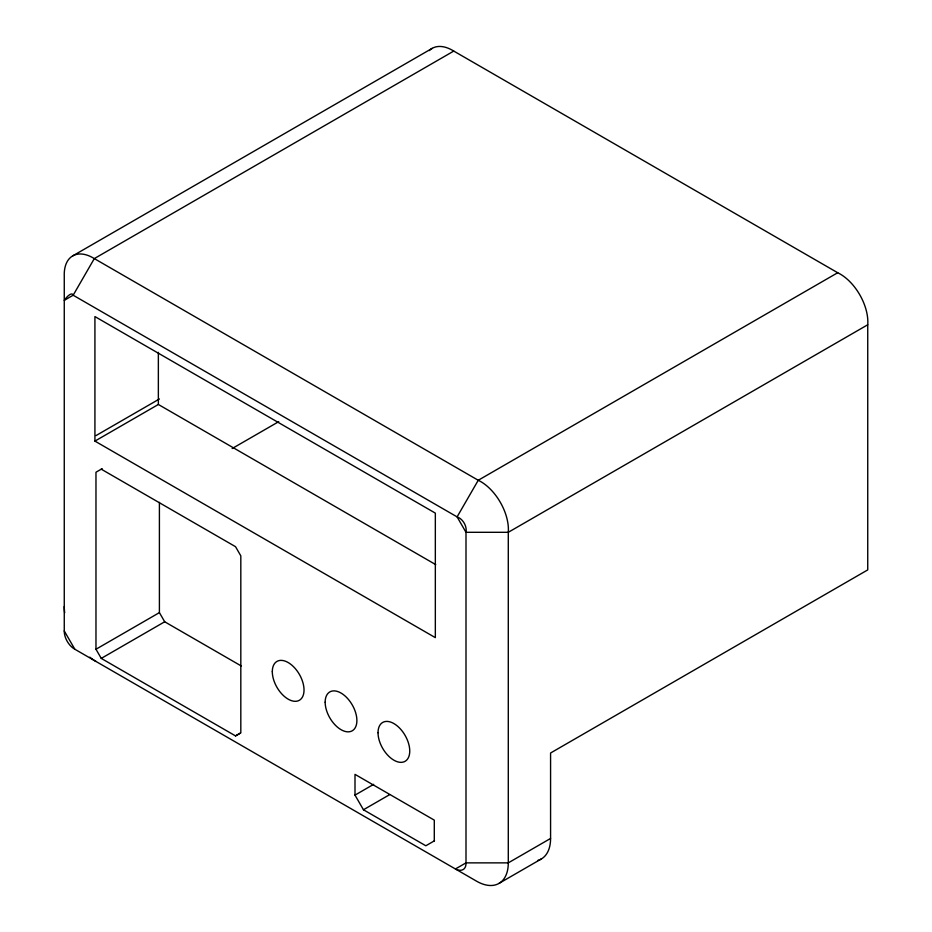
<?xml version="1.0" encoding="UTF-8"?>
<svg xmlns="http://www.w3.org/2000/svg" width="932" height="932" viewBox="0 0 932 932"><rect width="100%" height="100%" fill="white"/><g stroke="black" fill="none" stroke-linecap="round" stroke-linejoin="round"><path stroke-width="1.4" d="M72.708 255.892L432.168 48.359M453.756 51.074L94.307 258.595A40.915 23.626 60 0 0 64.261 275.942L64.261 630.929L74.84 649.243L476.567 881.183A44.852 25.898 60 0 0 508.29 862.869L550.579 838.451L550.579 752.998L867.739 569.895L867.739 324.767A39.202 22.636 60 0 0 837.693 272.738L453.756 51.074A40.915 23.626 60 0 0 429.256 50.608M95.973 435.605L159.407 398.978M94.924 441.104L435.337 637.639L435.337 513.124L94.924 316.577L94.924 441.104L158.358 404.476L435.733 564.617M102.194 468.633L95.973 472.233L95.973 649.243L101.262 658.4L235.528 735.907L240.503 733.041M232.161 448.537L278.726 421.66M95.973 649.243L159.407 612.615L159.407 502.348M101.262 658.4L164.696 621.772L241.237 665.961M837.693 272.738L478.244 480.271L457.099 516.887L466 532.3L466 862.869L455.433 868.973A14.947 8.609 54.6 0 0 466 862.869L508.29 862.869L508.29 532.3A39.202 22.636 60 0 0 478.244 480.271L94.307 258.595L73.162 295.223L64.261 300.349A12.116 3.938 -59.1 0 1 73.162 295.223L457.099 516.887A11.603 8.493 60 0 1 466 532.3L508.29 532.3L867.739 324.767M235.528 735.907L240.817 732.855L240.817 555.845L235.528 546.688L101.262 469.18M434.533 840.757L425.831 845.778L363.457 809.768L354.999 795.113L373.65 784.348M363.457 809.768L389.576 794.681M499.004 883.396L541.282 858.989M159.407 612.615L164.696 621.772M434.289 840.897L434.289 820.137L354.999 774.364L354.999 795.113M158.358 352.354L158.358 404.476M550.579 838.451A44.852 25.898 60 0 1 537.752 860.469M95.973 661.452A44.852 25.898 60 0 1 89.787 657.165M64.681 612.732A44.852 25.898 60 0 1 64.261 606.511M74.84 649.243A14.947 9.064 60 0 1 64.261 630.929M272.307 671.692A22.426 12.943 60 0 0 296.096 701.283A22.426 12.943 60 0 0 296.096 669.572A22.426 12.943 60 0 0 272.307 671.692M325.163 702.215A22.426 12.943 60 0 0 348.952 731.806A22.426 12.943 60 0 0 348.952 700.083A22.426 12.943 60 0 0 325.163 702.215M378.031 732.727A22.426 12.943 60 0 0 401.82 762.318A22.426 12.943 60 0 0 401.82 730.606A22.426 12.943 60 0 0 378.031 732.727"/></g></svg>
